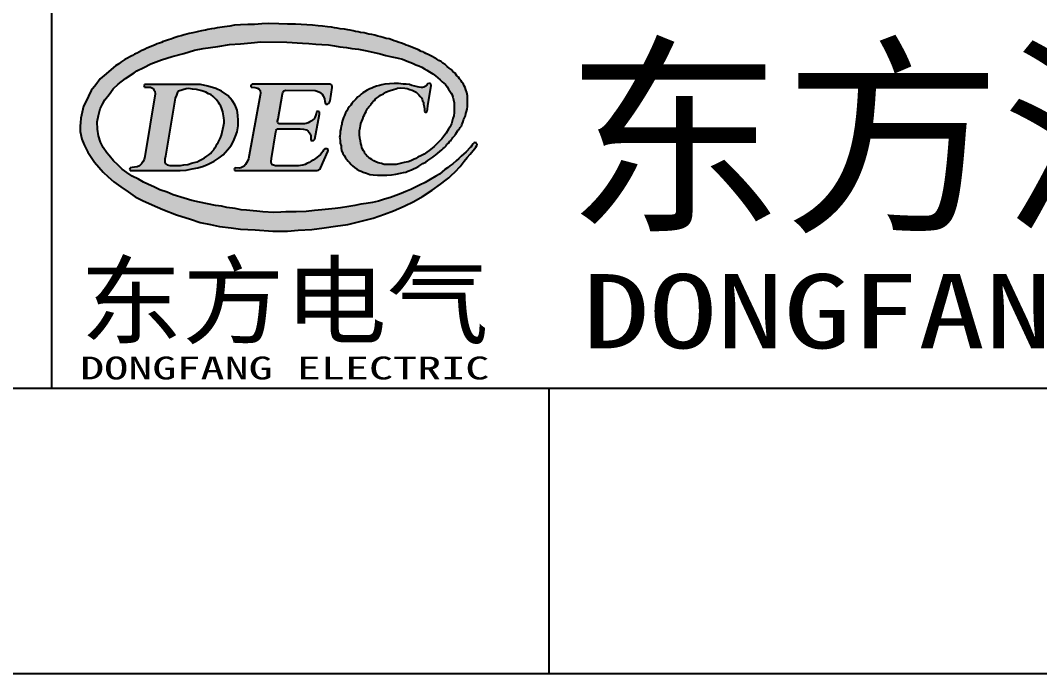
# Model space of a CAD drawing. Header units: millimetres. Extents: x 0 to 841, y 0 to 594.
# Drawn here: x 769.91 to 805.62, y 0 to 22.89 of the extents above; entities that cross this region are included whole.
import ezdxf

# ---------------------------------------------------------------- set-up
doc = ezdxf.new("R2010")
doc.units = ezdxf.units.MM
doc.layers.add('PDM_Title', color=7, linetype='Continuous')
doc.styles.add('pdmHT', font='SIMHEI.TTF')

# ---------------------------------------------------------------- blocks, each defined once
blk = doc.blocks.new('FitPDM_DWGFrame')
at = {"layer": 'PDM_Title'}
h = blk.add_hatch(color=2, dxfattribs=at)
h.paths.add_polyline_path([(774.2523, 20.6456), (774.2413, 20.6214), (774.2311, 20.599), (774.2437, 20.5754), (774.2556, 20.5533), (774.4718, 20.5535), (774.5135, 20.5293), (774.5547, 20.5055), (774.5859, 20.4603), (774.6223, 20.4077), (774.6289, 20.321), (774.2641, 18.1215), (774.2465, 18.0149), (774.1958, 17.9358), (774.1509, 17.8655), (774.0816, 17.797), (774.0027, 17.7544), (773.9086, 17.7529), (773.8229, 17.7339), (773.7541, 17.7188), (773.7339, 17.6724), (773.754, 17.6346), (773.7905, 17.6335), (775.504, 17.6335), (775.7114, 17.6452), (775.9226, 17.6838), (776.1291, 17.7216), (776.324, 17.7832), (776.482, 17.8478), (776.7003, 17.9566), (776.8751, 18.0717), (777.0142, 18.1835), (777.1687, 18.3507), (777.2947, 18.5115), (777.3803, 18.6606), (777.4492, 18.8395), (777.5063, 18.9877), (777.5335, 19.1988), (777.5402, 19.3801), (777.5284, 19.5662), (777.4981, 19.7475), (777.4377, 19.9194), (777.329, 20.0861), (777.1778, 20.2643), (776.9578, 20.4125), (776.7562, 20.5008), (776.4807, 20.5891), (776.2136, 20.6463), (775.9609, 20.6484)])
h.paths.add_polyline_path([(775.4508, 20.4115), (775.3983, 20.3464), (775.3719, 20.2712), (775.3359, 20.1691), (774.9932, 18.1381), (774.9683, 18.0326), (774.9674, 17.9388), (774.9742, 17.8804), (775.0489, 17.8316), (775.1391, 17.8029), (775.3206, 17.8014), (775.5174, 17.8068), (775.6397, 17.8249), (775.7729, 17.8447), (775.9065, 17.8824), (775.9974, 17.908), (776.096, 17.9358), (776.1813, 17.9782), (776.2776, 18.026), (776.3634, 18.0772), (776.4347, 18.1356), (776.5077, 18.1766), (776.5714, 18.2248), (776.6203, 18.2845), (776.68, 18.3573), (776.7176, 18.4201), (776.766, 18.501), (776.8059, 18.5674), (776.8324, 18.6116), (776.887, 18.7027), (776.9156, 18.7796), (776.9494, 18.8706), (776.976, 18.98), (776.9999, 19.0784), (777.0259, 19.1856), (777.0427, 19.2968), (777.0444, 19.3859), (777.0366, 19.4756), (777.0002, 19.6877), (776.9572, 19.8251), (776.9256, 19.8832), (776.8861, 19.9557), (776.844, 20.0101), (776.8145, 20.0604), (776.7626, 20.1205), (776.7189, 20.1709), (776.6593, 20.2245), (776.5753, 20.2915), (776.4972, 20.3231), (776.4016, 20.3721), (776.2673, 20.4241), (776.0767, 20.469), (775.938, 20.4857), (775.8072, 20.5013), (775.7179, 20.4904)], flags=0)
h.paths.add_polyline_path([(779.2065, 20.4518), (780.2414, 20.4392), (780.3114, 20.4126), (780.3879, 20.3787), (780.4401, 20.342), (780.4779, 20.3034), (780.5174, 20.2458), (780.5384, 20.2025), (780.5586, 20.1465), (780.5762, 20.044), (780.5997, 19.9714), (780.6157, 19.9517), (780.6358, 19.9502), (780.6677, 19.9534), (780.7064, 19.9777), (780.7399, 20.0204), (780.7588, 20.0734), (780.8327, 20.5401), (780.8267, 20.5885), (780.8074, 20.6177), (780.7796, 20.6406), (780.7521, 20.6536), (778.0239, 20.6536), (777.9846, 20.6254), (777.9796, 20.5875), (777.9964, 20.5529), (778.1208, 20.5418), (778.2098, 20.5213), (778.2769, 20.4803), (778.3123, 20.4314), (778.319, 20.3452), (778.3061, 20.2752), (777.8963, 18.0424), (777.871, 17.9634), (777.8354, 17.9017), (777.7933, 17.8463), (777.7488, 17.788), (777.6824, 17.7494), (777.6312, 17.7281), (777.5901, 17.7186), (777.4305, 17.7194), (777.4095, 17.7052), (777.4035, 17.6714), (777.4103, 17.6469), (777.4259, 17.6324), (780.307, 17.6262), (780.3491, 17.6382), (780.3978, 17.6784), (780.4228, 17.7081), (780.6782, 18.3009), (780.6921, 18.3336), (780.6904, 18.3651), (780.6728, 18.384), (780.6409, 18.3958), (780.5997, 18.3958), (780.5695, 18.3872), (780.533, 18.3502), (780.5013, 18.3019), (780.4661, 18.2484), (780.4278, 18.1898), (780.3474, 18.1307), (780.2455, 18.0557), (780.1653, 17.9967), (780.0985, 17.9555), (780.0217, 17.9082), (779.941, 17.872), (779.8822, 17.8405), (779.7999, 17.8231), (779.7243, 17.8058), (779.65, 17.7964), (778.8437, 17.79), (778.7759, 17.8141), (778.728, 17.8354), (778.7079, 17.8639), (778.7003, 17.9451), (778.7026, 18.055), (778.8571, 18.9885), (778.8654, 19.0383), (778.8826, 19.0664), (778.9086, 19.0876), (778.9781, 19.0957), (779.7105, 19.0957), (779.8321, 19.0795), (779.9304, 19.0566), (779.9933, 19.0117), (780.0319, 18.9604), (780.0715, 18.8997), (780.0858, 18.8414), (780.0823, 18.783), (780.0797, 18.7371), (780.0891, 18.6948), (780.1117, 18.6782), (780.1462, 18.6782), (780.18, 18.6883), (780.2069, 18.7057), (780.2244, 18.735), (780.3825, 19.6066), (780.3909, 19.6553), (780.3858, 19.6829), (780.3724, 19.6924), (780.3429, 19.7025), (780.3093, 19.7008), (780.2863, 19.6822), (780.2668, 19.6154), (780.248, 19.5503), (780.2303, 19.4896), (780.1973, 19.4415), (780.1548, 19.4044), (780.1187, 19.373), (780.0522, 19.3342), (779.9902, 19.298), (779.9229, 19.2743), (779.8651, 19.266), (778.9713, 19.2723), (778.9312, 19.2978), (778.9221, 19.3544), (778.9378, 19.4426), (779.0923, 20.313), (779.1014, 20.3629), (779.1165, 20.3864), (779.1375, 20.418)])
h.paths.add_polyline_path([(785.8166, 18.3903), (785.8619, 18.4507), (785.9029, 18.5055), (785.9092, 18.5236), (785.9121, 18.5425), (785.9111, 18.558), (785.8939, 18.5822), (785.8774, 18.6053), (785.8461, 18.6087), (785.8116, 18.5974), (785.7734, 18.565), (785.7296, 18.5074), (785.6867, 18.451), (785.6729, 18.4329), (785.5284, 18.2841), (785.3543, 18.1286), (785.2671, 18.0509), (785.174, 17.9666), (785.0614, 17.865), (784.9591, 17.7897), (784.8736, 17.7269), (784.7791, 17.6627), (784.5903, 17.5062), (784.46, 17.4295), (784.2715, 17.3187), (784.0881, 17.2107), (783.8958, 17.1153), (783.7274, 17.0317), (783.6362, 16.9864), (783.584, 16.9605), (783.409, 16.8989), (783.2558, 16.8275), (783.0602, 16.7553), (782.8745, 16.6866), (782.6605, 16.6229), (782.457, 16.5623), (782.2419, 16.5135), (782.0262, 16.4781), (781.8322, 16.4462), (781.6215, 16.3998), (781.4155, 16.3688), (781.1293, 16.3256), (780.9376, 16.2966), (780.7039, 16.2743), (780.471, 16.2521), (780.2081, 16.2271), (779.9156, 16.1991), (779.5675, 16.1826), (779.2058, 16.1802), (779.0281, 16.1664), (778.7902, 16.1641), (778.4015, 16.1814), (778.1973, 16.2044), (778.0613, 16.2198), (777.8258, 16.2463), (777.648, 16.2539), (777.4345, 16.2954), (777.137, 16.331), (776.954, 16.3781), (776.743, 16.4034), (776.4635, 16.4632), (776.1857, 16.5227), (775.9098, 16.5818), (775.6418, 16.6636), (775.2642, 16.7788), (775.0532, 16.8708), (774.7987, 16.9562), (774.5805, 17.0552), (774.4014, 17.1364), (774.2212, 17.2181), (774.0458, 17.3269), (773.8225, 17.4328), (773.6386, 17.564), (773.4761, 17.68), (773.3174, 17.8334), (773.1736, 17.9722), (773.023, 18.151), (772.936, 18.2543), (772.8123, 18.4395), (772.719, 18.6237), (772.6479, 18.8492), (772.6062, 19.0749), (772.6013, 19.335), (772.6381, 19.5607), (772.7043, 19.7956), (772.7873, 19.9521), (772.8704, 20.1088), (773.013, 20.2997), (773.1576, 20.4935), (773.3367, 20.6611), (773.5893, 20.8591), (773.8886, 21.0525), (773.9909, 21.1187), (774.2319, 21.2413), (774.4782, 21.3666), (774.8467, 21.5151), (775.2294, 21.6234), (775.6311, 21.7369), (776.0065, 21.8431), (776.3159, 21.9042), (776.8284, 21.981), (777.2307, 22.0414), (777.6182, 22.0755), (777.9976, 22.1088), (778.3374, 22.1387), (779.2491, 22.1307), (779.796, 22.0985), (780.0159, 22.085), (780.2649, 22.0563), (780.4673, 22.0447), (780.7038, 22.0312), (780.9171, 21.9963), (781.1064, 21.9653), (781.3402, 21.9445), (781.5217, 21.9111), (781.7547, 21.8847), (781.9937, 21.8325), (782.2561, 21.7753), (782.5154, 21.7188), (782.7086, 21.661), (782.9281, 21.6122), (783.1005, 21.5739), (783.2971, 21.5301), (783.4628, 21.4672), (783.6467, 21.3973), (783.7632, 21.3337), (783.8681, 21.2958), (783.9759, 21.2497), (784.0655, 21.1887), (784.1465, 21.1461), (784.2483, 21.0925), (784.3585, 21.0162), (784.4585, 20.947), (784.5333, 20.8758), (784.6191, 20.8136), (784.6872, 20.7417), (784.8023, 20.649), (784.8672, 20.5576), (784.9065, 20.4833), (784.9538, 20.416), (784.998, 20.3412), (785.0351, 20.2786), (785.0568, 20.1973), (785.0863, 20.1133), (785.1054, 20.0046), (785.1115, 19.821), (785.1092, 19.6664), (785.0901, 19.5426), (785.0607, 19.454), (785.0414, 19.3631), (785.0095, 19.2624), (784.9538, 19.1495), (784.9047, 19.0765), (784.8229, 18.9401), (784.745, 18.8382), (784.6788, 18.7386), (784.5718, 18.6357), (784.4907, 18.5576), (784.4026, 18.4734), (784.3364, 18.41), (784.2287, 18.3313), (784.1463, 18.271), (784.0604, 18.2082), (783.9675, 18.1574), (783.8363, 18.0993), (783.759, 18.0551), (783.6787, 18.0194), (783.5935, 17.9735), (783.4898, 17.9349), (783.3531, 17.9078), (783.2201, 17.8815), (783.0711, 17.8432), (782.8743, 17.8408), (782.653, 17.8448), (782.558, 17.8719), (782.4402, 17.8961), (782.3595, 17.9349), (782.2891, 17.9686), (782.2208, 18.0114), (782.1585, 18.0505), (782.1203, 18.0891), (782.0803, 18.1172), (782.0441, 18.1414), (782.0098, 18.1886), (781.9815, 18.2274), (781.9601, 18.2732), (781.9258, 18.3152), (781.8951, 18.3786), (781.8767, 18.4372), (781.8553, 18.5054), (781.8404, 18.5822), (781.8238, 18.6676), (781.8059, 18.7595), (781.7895, 18.8969), (781.7895, 19.0288), (781.8164, 19.1283), (781.8258, 19.1991), (781.8424, 19.2728), (781.8749, 19.3551), (781.9012, 19.4408), (781.9253, 19.5191), (781.9633, 19.5806), (781.986, 19.6398), (782.0185, 19.7003), (782.0387, 19.7579), (782.0596, 19.7918), (782.0959, 19.8298), (782.1174, 19.8665), (782.1567, 19.9), (782.1806, 19.9203), (782.1934, 19.9472), (782.2149, 19.9742), (782.2351, 20.0099), (782.2528, 20.0261), (782.2725, 20.0513), (782.3154, 20.0888), (782.3547, 20.1435), (782.4543, 20.213), (782.5312, 20.2667), (782.6273, 20.3236), (782.7168, 20.3765), (782.7965, 20.4133), (782.8664, 20.4357), (782.9784, 20.4717), (783.0595, 20.4902), (783.1196, 20.5195), (783.2331, 20.5224), (783.3833, 20.5172), (783.463, 20.5004), (783.5525, 20.4671), (783.6322, 20.4464), (783.7101, 20.4112), (783.772, 20.3732), (783.8192, 20.3312), (783.8744, 20.2822), (783.9202, 20.2248), (783.9596, 20.1754), (783.9851, 20.1269), (784.0011, 20.0757), (784.0269, 20.0222), (784.03, 19.9548), (784.0539, 19.8634), (784.068, 19.7811), (784.0717, 19.7011), (784.0833, 19.6844), (784.0993, 19.6775), (784.1361, 19.6723), (784.1526, 19.6815), (784.1655, 19.7028), (784.1686, 19.7823), (784.1809, 19.8968), (784.2995, 20.6083), (784.2995, 20.6417), (784.2804, 20.663), (784.2553, 20.6785), (784.2155, 20.6791), (784.178, 20.6641), (784.1535, 20.6417), (784.1333, 20.6123), (784.1156, 20.5866), (784.0879, 20.5709), (784.0443, 20.5536), (783.9997, 20.5359), (783.9512, 20.5385), (783.8807, 20.5488), (783.8218, 20.5673), (783.7305, 20.5868), (783.6254, 20.6093), (783.5404, 20.641), (783.4306, 20.6538), (783.3148, 20.6613), (783.1621, 20.6786), (783.0035, 20.6808), (782.8422, 20.6635), (782.6803, 20.6526), (782.578, 20.633), (782.4958, 20.6082), (782.3873, 20.5846), (782.2978, 20.5519), (782.2248, 20.5162), (782.153, 20.4955), (782.0599, 20.4411), (781.9706, 20.3889), (781.9038, 20.3499), (781.8489, 20.3006), (781.801, 20.2575), (781.7355, 20.2131), (781.656, 20.1297), (781.5814, 20.0515), (781.5241, 19.9777), (781.4817, 19.9231), (781.4254, 19.8656), (781.3809, 19.7971), (781.3423, 19.724), (781.3037, 19.6509), (781.2656, 19.5576), (781.2294, 19.4886), (781.1924, 19.3868), (781.171, 19.3056), (781.1654, 19.2475), (781.1458, 19.1957), (781.1351, 19.0928), (781.1124, 19.0047), (781.1075, 18.9299), (781.1014, 18.8384), (781.0895, 18.8044), (781.0987, 18.7699), (781.1086, 18.6755), (781.1176, 18.5883), (781.1447, 18.4965), (781.145, 18.408), (781.1634, 18.332), (781.2051, 18.2325), (781.2511, 18.1576), (781.3015, 18.0756), (781.3402, 18.0247), (781.3886, 17.9611), (781.4359, 17.9153), (781.4978, 17.8469), (781.5474, 17.7919), (781.6201, 17.7394), (781.6998, 17.6817), (781.7771, 17.6346), (781.8501, 17.6047), (781.9211, 17.5755), (782.0365, 17.5361), (782.1528, 17.4965), (782.2688, 17.4772), (782.4172, 17.4662), (782.5684, 17.4628), (782.742, 17.4715), (782.906, 17.4796), (783.0687, 17.5014), (783.222, 17.5348), (783.3307, 17.5585), (783.4141, 17.5767), (783.4875, 17.61), (783.6114, 17.6514), (783.6788, 17.6952), (783.7678, 17.7274), (783.8695, 17.7861), (783.94, 17.8327), (784.0142, 17.8716), (784.1099, 17.9251), (784.1828, 17.9868), (784.2858, 18.0523), (784.3545, 18.1036), (784.414, 18.148), (784.4569, 18.1715), (784.5323, 18.2394), (784.6071, 18.2923), (784.6728, 18.3505), (784.7249, 18.4063), (784.7684, 18.4413), (784.8272, 18.4989), (784.8487, 18.5398), (784.9085, 18.5904), (784.9447, 18.6468), (784.9839, 18.6716), (785.0066, 18.7073), (785.0428, 18.7424), (785.0636, 18.7827), (785.0974, 18.827), (785.1372, 18.869), (785.1611, 18.9133), (785.2005, 18.9692), (785.2391, 19.0325), (785.2771, 19.0716), (785.3126, 19.1389), (785.3593, 19.1862), (785.3806, 19.2366), (785.3984, 19.2844), (785.4186, 19.3466), (785.437, 19.4031), (785.4731, 19.4795), (785.4991, 19.5501), (785.5187, 19.629), (785.5359, 19.698), (785.5572, 19.7836), (785.5728, 19.8723), (785.5764, 20.0347), (785.5697, 20.248), (785.5513, 20.3654), (785.5175, 20.4527), (785.4935, 20.5357), (785.4555, 20.5926), (785.4316, 20.6536), (785.3905, 20.7187), (785.3356, 20.7917), (785.2967, 20.8435), (785.2555, 20.8982), (785.2019, 20.9529), (785.1382, 21.0433), (785.0642, 21.1047), (785.0018, 21.1709), (784.9379, 21.2146), (784.8644, 21.2797), (784.7907, 21.3449), (784.7106, 21.3982), (784.6475, 21.4494), (784.5696, 21.4885), (784.5046, 21.5288), (784.4126, 21.5794), (784.3354, 21.622), (784.2686, 21.6564), (784.1964, 21.6935), (784.116, 21.7277), (784.0571, 21.7663), (784.0161, 21.7841), (783.9559, 21.8014), (783.8572, 21.8592), (783.7647, 21.8921), (783.6875, 21.9295), (783.5887, 21.9634), (783.509, 22.0025), (783.427, 22.0265), (783.3509, 22.0599), (783.2663, 22.0979), (783.1848, 22.1157), (783.0891, 22.1508), (783.005, 22.1727), (782.9193, 22.2075), (782.8242, 22.2409), (782.7212, 22.2575), (782.625, 22.292), (782.5323, 22.3162), (782.4276, 22.3366), (782.3295, 22.3735), (782.2173, 22.3936), (782.1207, 22.4109), (782.0352, 22.431), (781.9518, 22.4506), (781.8206, 22.4697), (781.739, 22.4887), (781.6447, 22.5036), (781.5686, 22.5255), (781.4577, 22.5441), (781.3811, 22.5643), (781.2652, 22.5815), (781.1131, 22.5982), (781.0034, 22.6185), (780.9117, 22.6354), (780.8043, 22.6552), (780.6656, 22.6703), (780.4909, 22.6892), (780.3421, 22.7053), (780.1396, 22.7273), (779.9489, 22.7383), (779.7472, 22.7429), (779.5438, 22.7538), (779.2722, 22.7625), (778.9627, 22.7723), (778.6075, 22.7836), (778.3732, 22.775), (778.1047, 22.7531), (777.8784, 22.752), (777.619, 22.7405), (777.4101, 22.7208), (777.2409, 22.6903), (777.0545, 22.6706), (776.9012, 22.6481), (776.7988, 22.6251), (776.7112, 22.6054), (776.6059, 22.5928), (776.4772, 22.5708), (776.3937, 22.553), (776.2532, 22.523), (776.1427, 22.4993), (776.0578, 22.4758), (775.9462, 22.4522), (775.8219, 22.4319), (775.7348, 22.4077), (775.6468, 22.3834), (775.5432, 22.3546), (775.4339, 22.3243), (775.3258, 22.2942), (775.2388, 22.2562), (775.1762, 22.2383), (775.0923, 22.2144), (774.9941, 22.1739), (774.9082, 22.1567), (774.8469, 22.1201), (774.7789, 22.0988), (774.6954, 22.0649), (774.6036, 22.0275), (774.5178, 21.9926), (774.4272, 21.9556), (774.3401, 21.9201), (774.2543, 21.877), (774.1675, 21.8336), (774.0812, 21.7902), (773.9955, 21.7472), (773.9085, 21.7085), (773.8362, 21.6613), (773.7454, 21.6193), (773.665, 21.5704), (773.5707, 21.5249), (773.5008, 21.4797), (773.4286, 21.4328), (773.3537, 21.3743), (773.2444, 21.3015), (773.0873, 21.171), (772.9121, 21.0179), (772.707, 20.8386), (772.5452, 20.6347), (772.3876, 20.4359), (772.2927, 20.2387), (772.1871, 20.0197), (772.1206, 19.8816), (772.072, 19.6714), (772.0228, 19.4596), (772.013, 19.3009), (772.0065, 19.1948), (772, 19.0894), (772.0058, 18.9982), (772.0621, 18.7346), (772.1405, 18.5274), (772.2682, 18.2705), (772.3858, 18.0979), (772.506, 17.9217), (772.6556, 17.7479), (772.8071, 17.5721), (772.9843, 17.4096), (773.1816, 17.2285), (773.4209, 17.0625), (773.6834, 16.8802), (773.932, 16.7078), (774.1856, 16.5747), (774.5265, 16.4251), (774.9038, 16.2595), (775.3825, 16.0751), (775.8698, 15.9209), (776.2122, 15.8125), (776.564, 15.7394), (776.8882, 15.6721), (777.2875, 15.622), (777.6254, 15.5796), (778.1366, 15.5461), (778.7586, 15.5051), (779.2672, 15.5), (779.6351, 15.5368), (780.1224, 15.5622), (780.554, 15.622), (780.952, 15.6772), (781.3852, 15.7372), (781.8488, 15.8522), (782.2655, 15.9556), (782.6606, 16.0986), (782.9855, 16.2161), (783.3509, 16.3835), (783.699, 16.5429), (784.0009, 16.715), (784.3395, 16.9372), (784.6266, 17.1536), (784.8215, 17.3007), (784.9216, 17.3761), (784.9989, 17.4529), (785.1367, 17.5864), (785.3182, 17.7706), (785.461, 17.9528), (785.5626, 18.0826), (785.6732, 18.1984)])
at = {"layer": 'PDM_Title', "color": 2}
for p, q in [((771, 58), (771, 10)), ((776.2532, 22.523), (776.1427, 22.4993)), ((776.3937, 22.553), (776.2532, 22.523)), ((776.4772, 22.5708), (776.3937, 22.553)), ((776.6059, 22.5928), (776.4772, 22.5708)), ((776.7112, 22.6054), (776.6059, 22.5928)), ((776.7988, 22.6251), (776.7112, 22.6054)), ((776.9012, 22.6481), (776.7988, 22.6251)), ((777.0545, 22.6706), (776.9012, 22.6481)), ((777.2409, 22.6903), (777.0545, 22.6706)), ((777.4101, 22.7208), (777.2409, 22.6903)), ((777.619, 22.7405), (777.4101, 22.7208)), ((777.8784, 22.752), (777.619, 22.7405)), ((778.1047, 22.7531), (777.8784, 22.752)), ((778.3732, 22.775), (778.1047, 22.7531)), ((778.6075, 22.7836), (778.3732, 22.775)), ((778.9627, 22.7723), (778.6075, 22.7836)), ((779.2722, 22.7625), (778.9627, 22.7723)), ((779.5438, 22.7538), (779.2722, 22.7625)), ((779.7472, 22.7429), (779.5438, 22.7538)), ((779.9489, 22.7383), (779.7472, 22.7429)), ((780.1396, 22.7273), (779.9489, 22.7383)), ((780.3421, 22.7053), (780.1396, 22.7273)), ((780.4909, 22.6892), (780.3421, 22.7053)), ((780.6656, 22.6703), (780.4909, 22.6892)), ((780.8043, 22.6552), (780.6656, 22.6703)), ((780.9117, 22.6354), (780.8043, 22.6552)), ((781.0034, 22.6185), (780.9117, 22.6354)), ((781.1131, 22.5982), (781.0034, 22.6185)), ((781.2652, 22.5815), (781.1131, 22.5982)), ((781.3811, 22.5643), (781.2652, 22.5815)), ((781.4577, 22.5441), (781.3811, 22.5643)), ((781.5686, 22.5255), (781.4577, 22.5441)), ((781.6447, 22.5036), (781.5686, 22.5255)), ((781.739, 22.4887), (781.6447, 22.5036)), ((774.9082, 22.1567), (774.8469, 22.1201)), ((774.9941, 22.1739), (774.9082, 22.1567)), ((775.0923, 22.2144), (774.9941, 22.1739)), ((775.1762, 22.2383), (775.0923, 22.2144)), ((775.2388, 22.2562), (775.1762, 22.2383)), ((775.3258, 22.2942), (775.2388, 22.2562)), ((775.4339, 22.3243), (775.3258, 22.2942)), ((775.5432, 22.3546), (775.4339, 22.3243)), ((775.6468, 22.3834), (775.5432, 22.3546)), ((775.7348, 22.4077), (775.6468, 22.3834)), ((775.8219, 22.4319), (775.7348, 22.4077)), ((775.9462, 22.4522), (775.8219, 22.4319)), ((776.0578, 22.4758), (775.9462, 22.4522)), ((776.1427, 22.4993), (776.0578, 22.4758)), ((781.8206, 22.4697), (781.739, 22.4887)), ((781.9518, 22.4506), (781.8206, 22.4697)), ((782.0352, 22.431), (781.9518, 22.4506)), ((782.1207, 22.4109), (782.0352, 22.431)), ((782.2173, 22.3936), (782.1207, 22.4109)), ((782.3295, 22.3735), (782.2173, 22.3936)), ((782.4276, 22.3366), (782.3295, 22.3735)), ((782.5323, 22.3162), (782.4276, 22.3366)), ((782.625, 22.292), (782.5323, 22.3162)), ((782.7212, 22.2575), (782.625, 22.292)), ((782.8242, 22.2409), (782.7212, 22.2575)), ((782.9193, 22.2075), (782.8242, 22.2409)), ((783.005, 22.1727), (782.9193, 22.2075)), ((783.0891, 22.1508), (783.005, 22.1727)), ((783.1848, 22.1157), (783.0891, 22.1508)), ((774.0812, 21.7902), (773.9955, 21.7472)), ((774.1675, 21.8336), (774.0812, 21.7902)), ((774.2543, 21.877), (774.1675, 21.8336)), ((774.3401, 21.9201), (774.2543, 21.877)), ((774.4272, 21.9556), (774.3401, 21.9201)), ((774.5178, 21.9926), (774.4272, 21.9556)), ((774.6036, 22.0275), (774.5178, 21.9926)), ((774.6954, 22.0649), (774.6036, 22.0275)), ((774.7789, 22.0988), (774.6954, 22.0649)), ((774.8469, 22.1201), (774.7789, 22.0988)), ((775.6311, 21.7369), (776.0065, 21.8431)), ((776.0065, 21.8431), (776.3159, 21.9042)), ((776.3159, 21.9042), (776.8284, 21.981)), ((776.8284, 21.981), (777.2307, 22.0414)), ((777.2307, 22.0414), (777.6182, 22.0755)), ((777.6182, 22.0755), (777.9976, 22.1088)), ((777.9976, 22.1088), (778.3374, 22.1387)), ((778.3374, 22.1387), (779.2491, 22.1307)), ((779.2491, 22.1307), (779.796, 22.0985)), ((779.796, 22.0985), (780.0159, 22.085)), ((780.0159, 22.085), (780.2649, 22.0563)), ((780.2649, 22.0563), (780.4673, 22.0447)), ((780.4673, 22.0447), (780.7038, 22.0312)), ((780.7038, 22.0312), (780.9171, 21.9963)), ((780.9171, 21.9963), (781.1064, 21.9653)), ((781.1064, 21.9653), (781.3402, 21.9445)), ((781.3402, 21.9445), (781.5217, 21.9111)), ((781.5217, 21.9111), (781.7547, 21.8847)), ((781.7547, 21.8847), (781.9937, 21.8325)), ((781.9937, 21.8325), (782.2561, 21.7753)), ((783.2663, 22.0979), (783.1848, 22.1157)), ((783.3509, 22.0599), (783.2663, 22.0979)), ((783.427, 22.0265), (783.3509, 22.0599)), ((783.509, 22.0025), (783.427, 22.0265)), ((783.5887, 21.9634), (783.509, 22.0025)), ((783.6875, 21.9295), (783.5887, 21.9634)), ((783.7647, 21.8921), (783.6875, 21.9295)), ((783.8572, 21.8592), (783.7647, 21.8921)), ((783.9559, 21.8014), (783.8572, 21.8592)), ((784.0161, 21.7841), (783.9559, 21.8014)), ((773.4286, 21.4328), (773.3537, 21.3743)), ((773.5008, 21.4797), (773.4286, 21.4328)), ((773.5707, 21.5249), (773.5008, 21.4797)), ((773.665, 21.5704), (773.5707, 21.5249)), ((773.7454, 21.6193), (773.665, 21.5704)), ((773.8362, 21.6613), (773.7454, 21.6193)), ((773.9085, 21.7085), (773.8362, 21.6613)), ((773.9955, 21.7472), (773.9085, 21.7085)), ((774.4782, 21.3666), (774.8467, 21.5151)), ((774.8467, 21.5151), (775.2294, 21.6234)), ((775.2294, 21.6234), (775.6311, 21.7369)), ((782.2561, 21.7753), (782.5154, 21.7188)), ((782.5154, 21.7188), (782.7086, 21.661)), ((782.7086, 21.661), (782.9281, 21.6122)), ((782.9281, 21.6122), (783.1005, 21.5739)), ((783.1005, 21.5739), (783.2971, 21.5301)), ((783.2971, 21.5301), (783.4628, 21.4672)), ((783.4628, 21.4672), (783.6467, 21.3973)), ((784.0571, 21.7663), (784.0161, 21.7841)), ((784.116, 21.7277), (784.0571, 21.7663)), ((784.1964, 21.6935), (784.116, 21.7277)), ((784.2686, 21.6564), (784.1964, 21.6935)), ((784.3354, 21.622), (784.2686, 21.6564)), ((784.4126, 21.5794), (784.3354, 21.622)), ((784.5046, 21.5288), (784.4126, 21.5794)), ((784.5696, 21.4885), (784.5046, 21.5288)), ((784.6475, 21.4494), (784.5696, 21.4885)), ((784.7106, 21.3982), (784.6475, 21.4494)), ((773.0873, 21.171), (772.9121, 21.0179)), ((773.2444, 21.3015), (773.0873, 21.171)), ((773.3537, 21.3743), (773.2444, 21.3015)), ((773.8886, 21.0525), (773.9909, 21.1187)), ((773.9909, 21.1187), (774.2319, 21.2413)), ((774.2319, 21.2413), (774.4782, 21.3666)), ((783.6467, 21.3973), (783.7632, 21.3337)), ((783.7632, 21.3337), (783.8681, 21.2958)), ((783.8681, 21.2958), (783.9759, 21.2497)), ((783.9759, 21.2497), (784.0655, 21.1887)), ((784.0655, 21.1887), (784.1465, 21.1461)), ((784.1465, 21.1461), (784.2483, 21.0925)), ((784.2483, 21.0925), (784.3585, 21.0162)), ((784.7907, 21.3449), (784.7106, 21.3982)), ((784.8644, 21.2797), (784.7907, 21.3449)), ((784.9379, 21.2146), (784.8644, 21.2797)), ((785.0018, 21.1709), (784.9379, 21.2146)), ((785.0642, 21.1047), (785.0018, 21.1709)), ((785.1382, 21.0433), (785.0642, 21.1047)), ((772.707, 20.8386), (772.5452, 20.6347)), ((772.9121, 21.0179), (772.707, 20.8386)), ((773.3367, 20.6611), (773.5893, 20.8591)), ((773.5893, 20.8591), (773.8886, 21.0525)), ((784.3585, 21.0162), (784.4585, 20.947)), ((784.4585, 20.947), (784.5333, 20.8758)), ((784.5333, 20.8758), (784.6191, 20.8136)), ((784.6191, 20.8136), (784.6872, 20.7417)), ((784.6872, 20.7417), (784.8023, 20.649)), ((785.2019, 20.9529), (785.1382, 21.0433)), ((785.2555, 20.8982), (785.2019, 20.9529)), ((785.2967, 20.8435), (785.2555, 20.8982)), ((785.3356, 20.7917), (785.2967, 20.8435)), ((785.3905, 20.7187), (785.3356, 20.7917)), ((785.4316, 20.6536), (785.3905, 20.7187)), ((772.3876, 20.4359), (772.2927, 20.2387)), ((772.5452, 20.6347), (772.3876, 20.4359)), ((773.013, 20.2997), (773.1576, 20.4935)), ((773.1576, 20.4935), (773.3367, 20.6611)), ((774.2413, 20.6214), (774.2311, 20.599)), ((774.2311, 20.599), (774.2437, 20.5754)), ((774.2523, 20.6456), (774.2413, 20.6214)), ((774.2437, 20.5754), (774.2556, 20.5533)), ((775.9609, 20.6484), (774.2523, 20.6456)), ((774.2556, 20.5533), (774.4718, 20.5535)), ((774.4718, 20.5535), (774.5135, 20.5293)), ((774.5135, 20.5293), (774.5547, 20.5055)), ((774.5547, 20.5055), (774.5859, 20.4603)), ((774.5859, 20.4603), (774.6223, 20.4077)), ((774.6223, 20.4077), (774.6289, 20.321)), ((775.4508, 20.4115), (775.3983, 20.3464)), ((775.7179, 20.4904), (775.4508, 20.4115)), ((775.8072, 20.5013), (775.7179, 20.4904)), ((775.938, 20.4857), (775.8072, 20.5013)), ((776.0767, 20.469), (775.938, 20.4857)), ((776.2136, 20.6463), (775.9609, 20.6484)), ((776.2673, 20.4241), (776.0767, 20.469)), ((776.4807, 20.5891), (776.2136, 20.6463)), ((776.4016, 20.3721), (776.2673, 20.4241)), ((776.4972, 20.3231), (776.4016, 20.3721)), ((776.7562, 20.5008), (776.4807, 20.5891)), ((776.9578, 20.4125), (776.7562, 20.5008)), ((777.1778, 20.2643), (776.9578, 20.4125)), ((777.9846, 20.6254), (777.9796, 20.5875)), ((777.9796, 20.5875), (777.9964, 20.5529)), ((778.0239, 20.6536), (777.9846, 20.6254)), ((777.9964, 20.5529), (778.1208, 20.5418)), ((780.7521, 20.6536), (778.0239, 20.6536)), ((778.1208, 20.5418), (778.2098, 20.5213)), ((778.2098, 20.5213), (778.2769, 20.4803)), ((778.2769, 20.4803), (778.3123, 20.4314)), ((778.3123, 20.4314), (778.319, 20.3452)), ((779.0923, 20.313), (779.1014, 20.3629)), ((779.1014, 20.3629), (779.1165, 20.3864)), ((779.1165, 20.3864), (779.1375, 20.418)), ((779.1375, 20.418), (779.2065, 20.4518)), ((779.2065, 20.4518), (780.2414, 20.4392)), ((780.2414, 20.4392), (780.3114, 20.4126)), ((780.3114, 20.4126), (780.3879, 20.3787)), ((780.3879, 20.3787), (780.4401, 20.342)), ((780.7796, 20.6406), (780.7521, 20.6536)), ((780.7588, 20.0734), (780.8327, 20.5401)), ((780.8074, 20.6177), (780.7796, 20.6406)), ((780.8267, 20.5885), (780.8074, 20.6177)), ((780.8327, 20.5401), (780.8267, 20.5885)), ((781.9706, 20.3889), (781.9038, 20.3499)), ((782.0599, 20.4411), (781.9706, 20.3889)), ((782.153, 20.4955), (782.0599, 20.4411)), ((782.2248, 20.5162), (782.153, 20.4955)), ((782.2978, 20.5519), (782.2248, 20.5162)), ((782.3873, 20.5846), (782.2978, 20.5519)), ((782.4958, 20.6082), (782.3873, 20.5846)), ((782.578, 20.633), (782.4958, 20.6082)), ((782.6803, 20.6526), (782.578, 20.633)), ((782.6273, 20.3236), (782.7168, 20.3765)), ((782.8422, 20.6635), (782.6803, 20.6526)), ((782.7168, 20.3765), (782.7965, 20.4133)), ((782.7965, 20.4133), (782.8664, 20.4357)), ((783.0035, 20.6808), (782.8422, 20.6635)), ((782.8664, 20.4357), (782.9784, 20.4717)), ((782.9784, 20.4717), (783.0595, 20.4902)), ((783.1621, 20.6786), (783.0035, 20.6808)), ((783.0595, 20.4902), (783.1196, 20.5195)), ((783.1196, 20.5195), (783.2331, 20.5224)), ((783.3148, 20.6613), (783.1621, 20.6786)), ((783.2331, 20.5224), (783.3833, 20.5172)), ((783.4306, 20.6538), (783.3148, 20.6613)), ((783.3833, 20.5172), (783.463, 20.5004)), ((783.5404, 20.641), (783.4306, 20.6538)), ((783.463, 20.5004), (783.5525, 20.4671)), ((783.6254, 20.6093), (783.5404, 20.641)), ((783.5525, 20.4671), (783.6322, 20.4464)), ((783.7305, 20.5868), (783.6254, 20.6093)), ((783.6322, 20.4464), (783.7101, 20.4112)), ((783.7101, 20.4112), (783.772, 20.3732)), ((783.8218, 20.5673), (783.7305, 20.5868)), ((783.772, 20.3732), (783.8192, 20.3312)), ((783.8807, 20.5488), (783.8218, 20.5673)), ((783.9512, 20.5385), (783.8807, 20.5488)), ((783.9997, 20.5359), (783.9512, 20.5385)), ((784.0443, 20.5536), (783.9997, 20.5359)), ((784.0879, 20.5709), (784.0443, 20.5536)), ((784.1156, 20.5866), (784.0879, 20.5709)), ((784.1333, 20.6123), (784.1156, 20.5866)), ((784.1535, 20.6417), (784.1333, 20.6123)), ((784.178, 20.6641), (784.1535, 20.6417)), ((784.2155, 20.6791), (784.178, 20.6641)), ((784.1809, 19.8968), (784.2995, 20.6083)), ((784.2553, 20.6785), (784.2155, 20.6791)), ((784.2804, 20.663), (784.2553, 20.6785)), ((784.2995, 20.6417), (784.2804, 20.663)), ((784.2995, 20.6083), (784.2995, 20.6417)), ((784.8023, 20.649), (784.8672, 20.5576)), ((784.8672, 20.5576), (784.9065, 20.4833)), ((784.9065, 20.4833), (784.9538, 20.416)), ((784.9538, 20.416), (784.998, 20.3412)), ((785.4555, 20.5926), (785.4316, 20.6536)), ((785.4935, 20.5357), (785.4555, 20.5926)), ((785.5175, 20.4527), (785.4935, 20.5357)), ((785.5513, 20.3654), (785.5175, 20.4527)), ((785.5697, 20.248), (785.5513, 20.3654)), ((772.1871, 20.0197), (772.1206, 19.8816)), ((772.2927, 20.2387), (772.1871, 20.0197)), ((772.7873, 19.9521), (772.8704, 20.1088)), ((772.8704, 20.1088), (773.013, 20.2997)), ((774.6289, 20.321), (774.2641, 18.1215)), ((775.3359, 20.1691), (774.9932, 18.1381)), ((775.3719, 20.2712), (775.3359, 20.1691)), ((775.3983, 20.3464), (775.3719, 20.2712)), ((776.5753, 20.2915), (776.4972, 20.3231)), ((776.6593, 20.2245), (776.5753, 20.2915)), ((776.7189, 20.1709), (776.6593, 20.2245)), ((776.7626, 20.1205), (776.7189, 20.1709)), ((776.8145, 20.0604), (776.7626, 20.1205)), ((776.844, 20.0101), (776.8145, 20.0604)), ((776.8861, 19.9557), (776.844, 20.0101)), ((777.329, 20.0861), (777.1778, 20.2643)), ((777.4377, 19.9194), (777.329, 20.0861)), ((778.3061, 20.2752), (777.8963, 18.0424)), ((778.319, 20.3452), (778.3061, 20.2752)), ((778.9378, 19.4426), (779.0923, 20.313)), ((780.4401, 20.342), (780.4779, 20.3034)), ((780.4779, 20.3034), (780.5174, 20.2458)), ((780.5174, 20.2458), (780.5384, 20.2025)), ((780.5384, 20.2025), (780.5586, 20.1465)), ((780.5586, 20.1465), (780.5762, 20.044)), ((780.5762, 20.044), (780.5997, 19.9714)), ((780.7064, 19.9777), (780.7399, 20.0204)), ((780.7399, 20.0204), (780.7588, 20.0734)), ((781.5814, 20.0515), (781.5241, 19.9777)), ((781.656, 20.1297), (781.5814, 20.0515)), ((781.7355, 20.2131), (781.656, 20.1297)), ((781.801, 20.2575), (781.7355, 20.2131)), ((781.8489, 20.3006), (781.801, 20.2575)), ((781.9038, 20.3499), (781.8489, 20.3006)), ((782.2149, 19.9742), (782.2351, 20.0099)), ((782.2351, 20.0099), (782.2528, 20.0261)), ((782.2528, 20.0261), (782.2725, 20.0513)), ((782.2725, 20.0513), (782.3154, 20.0888)), ((782.3154, 20.0888), (782.3547, 20.1435)), ((782.3547, 20.1435), (782.4543, 20.213)), ((782.4543, 20.213), (782.5312, 20.2667)), ((782.5312, 20.2667), (782.6273, 20.3236)), ((783.8192, 20.3312), (783.8744, 20.2822)), ((783.8744, 20.2822), (783.9202, 20.2248)), ((783.9202, 20.2248), (783.9596, 20.1754)), ((783.9596, 20.1754), (783.9851, 20.1269)), ((783.9851, 20.1269), (784.0011, 20.0757)), ((784.0011, 20.0757), (784.0269, 20.0222)), ((784.0269, 20.0222), (784.03, 19.9548)), ((784.998, 20.3412), (785.0351, 20.2786)), ((785.0351, 20.2786), (785.0568, 20.1973)), ((785.0568, 20.1973), (785.0863, 20.1133)), ((785.0863, 20.1133), (785.1054, 20.0046)), ((785.1054, 20.0046), (785.1115, 19.821)), ((785.5764, 20.0347), (785.5697, 20.248)), ((785.5728, 19.8723), (785.5764, 20.0347)), ((772.072, 19.6714), (772.0228, 19.4596)), ((772.1206, 19.8816), (772.072, 19.6714)), ((772.6381, 19.5607), (772.7043, 19.7956)), ((772.7043, 19.7956), (772.7873, 19.9521)), ((776.9256, 19.8832), (776.8861, 19.9557)), ((776.9572, 19.8251), (776.9256, 19.8832)), ((777.0002, 19.6877), (776.9572, 19.8251)), ((777.0366, 19.4756), (777.0002, 19.6877)), ((777.4981, 19.7475), (777.4377, 19.9194)), ((777.5284, 19.5662), (777.4981, 19.7475)), ((780.2863, 19.6822), (780.2668, 19.6154)), ((780.3093, 19.7008), (780.2863, 19.6822)), ((780.3429, 19.7025), (780.3093, 19.7008)), ((780.3724, 19.6924), (780.3429, 19.7025)), ((780.3858, 19.6829), (780.3724, 19.6924)), ((780.3825, 19.6066), (780.3909, 19.6553)), ((780.3909, 19.6553), (780.3858, 19.6829)), ((780.5997, 19.9714), (780.6157, 19.9517)), ((780.6157, 19.9517), (780.6358, 19.9502)), ((780.6358, 19.9502), (780.6677, 19.9534)), ((780.6677, 19.9534), (780.7064, 19.9777)), ((781.3037, 19.6509), (781.2656, 19.5576)), ((781.3423, 19.724), (781.3037, 19.6509)), ((781.3809, 19.7971), (781.3423, 19.724)), ((781.4254, 19.8656), (781.3809, 19.7971)), ((781.4817, 19.9231), (781.4254, 19.8656)), ((781.5241, 19.9777), (781.4817, 19.9231)), ((781.986, 19.6398), (782.0185, 19.7003)), ((782.0185, 19.7003), (782.0387, 19.7579)), ((782.0387, 19.7579), (782.0596, 19.7918)), ((782.0596, 19.7918), (782.0959, 19.8298)), ((782.0959, 19.8298), (782.1174, 19.8665)), ((782.1174, 19.8665), (782.1567, 19.9)), ((782.1567, 19.9), (782.1806, 19.9203)), ((782.1806, 19.9203), (782.1934, 19.9472)), ((782.1934, 19.9472), (782.2149, 19.9742)), ((784.03, 19.9548), (784.0539, 19.8634)), ((784.0539, 19.8634), (784.068, 19.7811)), ((784.068, 19.7811), (784.0717, 19.7011)), ((784.0717, 19.7011), (784.0833, 19.6844)), ((784.0833, 19.6844), (784.0993, 19.6775)), ((784.0993, 19.6775), (784.1361, 19.6723)), ((784.1361, 19.6723), (784.1526, 19.6815)), ((784.1526, 19.6815), (784.1655, 19.7028)), ((784.1655, 19.7028), (784.1686, 19.7823)), ((784.1686, 19.7823), (784.1809, 19.8968)), ((785.1092, 19.6664), (785.0901, 19.5426)), ((785.1115, 19.821), (785.1092, 19.6664)), ((785.5187, 19.629), (785.5359, 19.698)), ((785.5359, 19.698), (785.5572, 19.7836)), ((785.5572, 19.7836), (785.5728, 19.8723)), ((772.013, 19.3009), (772.0065, 19.1948)), ((772.0228, 19.4596), (772.013, 19.3009)), ((772.6013, 19.335), (772.6381, 19.5607)), ((772.6062, 19.0749), (772.6013, 19.335)), ((777.0259, 19.1856), (777.0427, 19.2968)), ((777.0444, 19.3859), (777.0366, 19.4756)), ((777.0427, 19.2968), (777.0444, 19.3859)), ((777.5402, 19.3801), (777.5284, 19.5662)), ((777.5335, 19.1988), (777.5402, 19.3801)), ((778.9221, 19.3544), (778.9378, 19.4426)), ((778.9312, 19.2978), (778.9221, 19.3544)), ((778.9713, 19.2723), (778.9312, 19.2978)), ((779.9902, 19.298), (779.9229, 19.2743)), ((780.0522, 19.3342), (779.9902, 19.298)), ((780.1187, 19.373), (780.0522, 19.3342)), ((780.1548, 19.4044), (780.1187, 19.373)), ((780.1973, 19.4415), (780.1548, 19.4044)), ((780.2303, 19.4896), (780.1973, 19.4415)), ((780.2244, 18.735), (780.3825, 19.6066)), ((780.248, 19.5503), (780.2303, 19.4896)), ((780.2668, 19.6154), (780.248, 19.5503)), ((781.171, 19.3056), (781.1654, 19.2475)), ((781.1924, 19.3868), (781.171, 19.3056)), ((781.2294, 19.4886), (781.1924, 19.3868)), ((781.2656, 19.5576), (781.2294, 19.4886)), ((781.8424, 19.2728), (781.8749, 19.3551)), ((781.8749, 19.3551), (781.9012, 19.4408)), ((781.9012, 19.4408), (781.9253, 19.5191)), ((781.9253, 19.5191), (781.9633, 19.5806)), ((781.9633, 19.5806), (781.986, 19.6398)), ((785.0414, 19.3631), (785.0095, 19.2624)), ((785.0607, 19.454), (785.0414, 19.3631)), ((785.0901, 19.5426), (785.0607, 19.454)), ((785.3984, 19.2844), (785.4186, 19.3466)), ((785.4186, 19.3466), (785.437, 19.4031)), ((785.437, 19.4031), (785.4731, 19.4795)), ((785.4731, 19.4795), (785.4991, 19.5501)), ((785.4991, 19.5501), (785.5187, 19.629)), ((772.0065, 19.1948), (772, 19.0894)), ((772, 19.0894), (772.0058, 18.9982)), ((772.0058, 18.9982), (772.0621, 18.7346)), ((772.6479, 18.8492), (772.6062, 19.0749)), ((776.9494, 18.8706), (776.976, 18.98)), ((776.976, 18.98), (776.9999, 19.0784)), ((776.9999, 19.0784), (777.0259, 19.1856)), ((777.4492, 18.8395), (777.5063, 18.9877)), ((777.5063, 18.9877), (777.5335, 19.1988)), ((778.7026, 18.055), (778.8571, 18.9885)), ((778.8571, 18.9885), (778.8654, 19.0383)), ((778.8654, 19.0383), (778.8826, 19.0664)), ((778.8826, 19.0664), (778.9086, 19.0876)), ((778.9086, 19.0876), (778.9781, 19.0957)), ((779.8651, 19.266), (778.9713, 19.2723)), ((778.9781, 19.0957), (779.7105, 19.0957)), ((779.7105, 19.0957), (779.8321, 19.0795)), ((779.8321, 19.0795), (779.9304, 19.0566)), ((779.9229, 19.2743), (779.8651, 19.266)), ((779.9304, 19.0566), (779.9933, 19.0117)), ((779.9933, 19.0117), (780.0319, 18.9604)), ((780.0319, 18.9604), (780.0715, 18.8997)), ((781.1075, 18.9299), (781.1014, 18.8384)), ((781.1124, 19.0047), (781.1075, 18.9299)), ((781.1351, 19.0928), (781.1124, 19.0047)), ((781.1458, 19.1957), (781.1351, 19.0928)), ((781.1654, 19.2475), (781.1458, 19.1957)), ((781.7895, 19.0288), (781.8164, 19.1283)), ((781.7895, 18.8969), (781.7895, 19.0288)), ((781.8164, 19.1283), (781.8258, 19.1991)), ((781.8258, 19.1991), (781.8424, 19.2728)), ((784.8229, 18.9401), (784.745, 18.8382)), ((784.9047, 19.0765), (784.8229, 18.9401)), ((784.9538, 19.1495), (784.9047, 19.0765)), ((785.0095, 19.2624), (784.9538, 19.1495)), ((785.1611, 18.9133), (785.2005, 18.9692)), ((785.2005, 18.9692), (785.2391, 19.0325)), ((785.2391, 19.0325), (785.2771, 19.0716)), ((785.2771, 19.0716), (785.3126, 19.1389)), ((785.3126, 19.1389), (785.3593, 19.1862)), ((785.3593, 19.1862), (785.3806, 19.2366)), ((785.3806, 19.2366), (785.3984, 19.2844)), ((772.0621, 18.7346), (772.1405, 18.5274)), ((772.719, 18.6237), (772.6479, 18.8492)), ((772.8123, 18.4395), (772.719, 18.6237)), ((776.8059, 18.5674), (776.8324, 18.6116)), ((776.8324, 18.6116), (776.887, 18.7027)), ((776.887, 18.7027), (776.9156, 18.7796)), ((776.9156, 18.7796), (776.9494, 18.8706)), ((777.2947, 18.5115), (777.3803, 18.6606)), ((777.3803, 18.6606), (777.4492, 18.8395)), ((780.0715, 18.8997), (780.0858, 18.8414)), ((780.0823, 18.783), (780.0797, 18.7371)), ((780.0797, 18.7371), (780.0891, 18.6948)), ((780.0858, 18.8414), (780.0823, 18.783)), ((780.0891, 18.6948), (780.1117, 18.6782)), ((780.1117, 18.6782), (780.1462, 18.6782)), ((780.1462, 18.6782), (780.18, 18.6883)), ((780.18, 18.6883), (780.2069, 18.7057)), ((780.2069, 18.7057), (780.2244, 18.735)), ((781.1014, 18.8384), (781.0895, 18.8044)), ((781.0895, 18.8044), (781.0987, 18.7699)), ((781.0987, 18.7699), (781.1086, 18.6755)), ((781.1086, 18.6755), (781.1176, 18.5883)), ((781.1176, 18.5883), (781.1447, 18.4965)), ((781.8059, 18.7595), (781.7895, 18.8969)), ((781.8238, 18.6676), (781.8059, 18.7595)), ((781.8404, 18.5822), (781.8238, 18.6676)), ((781.8553, 18.5054), (781.8404, 18.5822)), ((784.5718, 18.6357), (784.4907, 18.5576)), ((784.6788, 18.7386), (784.5718, 18.6357)), ((784.745, 18.8382), (784.6788, 18.7386)), ((784.8487, 18.5398), (784.9085, 18.5904)), ((784.9085, 18.5904), (784.9447, 18.6468)), ((784.9447, 18.6468), (784.9839, 18.6716)), ((784.9839, 18.6716), (785.0066, 18.7073)), ((785.0066, 18.7073), (785.0428, 18.7424)), ((785.0428, 18.7424), (785.0636, 18.7827)), ((785.0636, 18.7827), (785.0974, 18.827)), ((785.0974, 18.827), (785.1372, 18.869)), ((785.1372, 18.869), (785.1611, 18.9133)), ((785.8116, 18.5974), (785.7734, 18.565)), ((785.8461, 18.6087), (785.8116, 18.5974)), ((785.8774, 18.6053), (785.8461, 18.6087)), ((785.8939, 18.5822), (785.8774, 18.6053)), ((785.9111, 18.558), (785.8939, 18.5822)), ((772.1405, 18.5274), (772.2682, 18.2705)), ((772.2682, 18.2705), (772.3858, 18.0979)), ((772.936, 18.2543), (772.8123, 18.4395)), ((773.023, 18.151), (772.936, 18.2543)), ((776.5077, 18.1766), (776.5714, 18.2248)), ((776.5714, 18.2248), (776.6203, 18.2845)), ((776.6203, 18.2845), (776.68, 18.3573)), ((776.68, 18.3573), (776.7176, 18.4201)), ((776.7176, 18.4201), (776.766, 18.501)), ((776.766, 18.501), (776.8059, 18.5674)), ((777.0142, 18.1835), (777.1687, 18.3507)), ((777.1687, 18.3507), (777.2947, 18.5115)), ((780.4228, 17.7081), (780.6782, 18.3009)), ((780.4661, 18.2484), (780.4278, 18.1898)), ((780.5013, 18.3019), (780.4661, 18.2484)), ((780.533, 18.3502), (780.5013, 18.3019)), ((780.5695, 18.3872), (780.533, 18.3502)), ((780.5997, 18.3958), (780.5695, 18.3872)), ((780.6409, 18.3958), (780.5997, 18.3958)), ((780.6728, 18.384), (780.6409, 18.3958)), ((780.6904, 18.3651), (780.6728, 18.384)), ((780.6782, 18.3009), (780.6921, 18.3336)), ((780.6921, 18.3336), (780.6904, 18.3651)), ((781.1447, 18.4965), (781.145, 18.408)), ((781.145, 18.408), (781.1634, 18.332)), ((781.1634, 18.332), (781.2051, 18.2325)), ((781.2051, 18.2325), (781.2511, 18.1576)), ((781.8767, 18.4372), (781.8553, 18.5054)), ((781.8951, 18.3786), (781.8767, 18.4372)), ((781.9258, 18.3152), (781.8951, 18.3786)), ((781.9601, 18.2732), (781.9258, 18.3152)), ((781.9815, 18.2274), (781.9601, 18.2732)), ((782.0098, 18.1886), (781.9815, 18.2274)), ((784.1463, 18.271), (784.0604, 18.2082)), ((784.2287, 18.3313), (784.1463, 18.271)), ((784.3364, 18.41), (784.2287, 18.3313)), ((784.4026, 18.4734), (784.3364, 18.41)), ((784.4907, 18.5576), (784.4026, 18.4734)), ((784.4569, 18.1715), (784.5323, 18.2394)), ((784.5323, 18.2394), (784.6071, 18.2923)), ((784.6071, 18.2923), (784.6728, 18.3505)), ((784.6728, 18.3505), (784.7249, 18.4063)), ((784.7249, 18.4063), (784.7684, 18.4413)), ((784.7684, 18.4413), (784.8272, 18.4989)), ((784.8272, 18.4989), (784.8487, 18.5398)), ((785.5284, 18.2841), (785.3543, 18.1286)), ((785.6729, 18.4329), (785.5284, 18.2841)), ((785.6867, 18.451), (785.6729, 18.4329)), ((785.6732, 18.1984), (785.8166, 18.3903)), ((785.7296, 18.5074), (785.6867, 18.451)), ((785.7734, 18.565), (785.7296, 18.5074)), ((785.8166, 18.3903), (785.8619, 18.4507)), ((785.8619, 18.4507), (785.9029, 18.5055)), ((785.9029, 18.5055), (785.9092, 18.5236)), ((785.9092, 18.5236), (785.9121, 18.5425)), ((785.9121, 18.5425), (785.9111, 18.558)), ((772.3858, 18.0979), (772.506, 17.9217)), ((772.506, 17.9217), (772.6556, 17.7479)), ((773.1736, 17.9722), (773.023, 18.151)), ((773.3174, 17.8334), (773.1736, 17.9722)), ((774.1509, 17.8655), (774.0816, 17.797)), ((774.1958, 17.9358), (774.1509, 17.8655)), ((774.2465, 18.0149), (774.1958, 17.9358)), ((774.2641, 18.1215), (774.2465, 18.0149)), ((774.9683, 18.0326), (774.9674, 17.9388)), ((774.9674, 17.9388), (774.9742, 17.8804)), ((774.9932, 18.1381), (774.9683, 18.0326)), ((774.9742, 17.8804), (775.0489, 17.8316)), ((775.7729, 17.8447), (775.9065, 17.8824)), ((775.9065, 17.8824), (775.9974, 17.908)), ((775.9974, 17.908), (776.096, 17.9358)), ((776.096, 17.9358), (776.1813, 17.9782)), ((776.1813, 17.9782), (776.2776, 18.026)), ((776.2776, 18.026), (776.3634, 18.0772)), ((776.3634, 18.0772), (776.4347, 18.1356)), ((776.4347, 18.1356), (776.5077, 18.1766)), ((776.482, 17.8478), (776.7003, 17.9566)), ((776.7003, 17.9566), (776.8751, 18.0717)), ((776.8751, 18.0717), (777.0142, 18.1835)), ((777.8354, 17.9017), (777.7933, 17.8463)), ((777.871, 17.9634), (777.8354, 17.9017)), ((777.8963, 18.0424), (777.871, 17.9634)), ((778.7003, 17.9451), (778.7026, 18.055)), ((778.7079, 17.8639), (778.7003, 17.9451)), ((778.728, 17.8354), (778.7079, 17.8639)), ((779.941, 17.872), (779.8822, 17.8405)), ((780.0217, 17.9082), (779.941, 17.872)), ((780.0985, 17.9555), (780.0217, 17.9082)), ((780.1653, 17.9967), (780.0985, 17.9555)), ((780.2455, 18.0557), (780.1653, 17.9967)), ((780.3474, 18.1307), (780.2455, 18.0557)), ((780.4278, 18.1898), (780.3474, 18.1307)), ((781.2511, 18.1576), (781.3015, 18.0756)), ((781.3015, 18.0756), (781.3402, 18.0247)), ((781.3402, 18.0247), (781.3886, 17.9611)), ((781.3886, 17.9611), (781.4359, 17.9153)), ((781.4359, 17.9153), (781.4978, 17.8469)), ((782.0441, 18.1414), (782.0098, 18.1886)), ((782.0803, 18.1172), (782.0441, 18.1414)), ((782.1203, 18.0891), (782.0803, 18.1172)), ((782.1585, 18.0505), (782.1203, 18.0891)), ((782.2208, 18.0114), (782.1585, 18.0505)), ((782.2891, 17.9686), (782.2208, 18.0114)), ((782.3595, 17.9349), (782.2891, 17.9686)), ((782.4402, 17.8961), (782.3595, 17.9349)), ((782.558, 17.8719), (782.4402, 17.8961)), ((782.653, 17.8448), (782.558, 17.8719)), ((783.2201, 17.8815), (783.0711, 17.8432)), ((783.3531, 17.9078), (783.2201, 17.8815)), ((783.4898, 17.9349), (783.3531, 17.9078)), ((783.5935, 17.9735), (783.4898, 17.9349)), ((783.6787, 18.0194), (783.5935, 17.9735)), ((783.759, 18.0551), (783.6787, 18.0194)), ((783.8363, 18.0993), (783.759, 18.0551)), ((783.9675, 18.1574), (783.8363, 18.0993)), ((783.94, 17.8327), (784.0142, 17.8716)), ((784.0604, 18.2082), (783.9675, 18.1574)), ((784.0142, 17.8716), (784.1099, 17.9251)), ((784.1099, 17.9251), (784.1828, 17.9868)), ((784.1828, 17.9868), (784.2858, 18.0523)), ((784.2858, 18.0523), (784.3545, 18.1036)), ((784.3545, 18.1036), (784.414, 18.148)), ((784.414, 18.148), (784.4569, 18.1715)), ((785.0614, 17.865), (784.9591, 17.7897)), ((785.174, 17.9666), (785.0614, 17.865)), ((785.2671, 18.0509), (785.174, 17.9666)), ((785.3543, 18.1286), (785.2671, 18.0509)), ((785.3182, 17.7706), (785.461, 17.9528)), ((785.461, 17.9528), (785.5626, 18.0826)), ((785.5626, 18.0826), (785.6732, 18.1984)), ((772.6556, 17.7479), (772.8071, 17.5721)), ((772.8071, 17.5721), (772.9843, 17.4096)), ((773.4761, 17.68), (773.3174, 17.8334)), ((773.6386, 17.564), (773.4761, 17.68)), ((773.8225, 17.4328), (773.6386, 17.564)), ((773.7541, 17.7188), (773.7339, 17.6724)), ((773.7339, 17.6724), (773.754, 17.6346)), ((773.754, 17.6346), (773.7905, 17.6335)), ((773.8229, 17.7339), (773.7541, 17.7188)), ((773.7905, 17.6335), (775.504, 17.6335)), ((773.9086, 17.7529), (773.8229, 17.7339)), ((774.0027, 17.7544), (773.9086, 17.7529)), ((774.0816, 17.797), (774.0027, 17.7544)), ((775.0489, 17.8316), (775.1391, 17.8029)), ((775.1391, 17.8029), (775.3206, 17.8014)), ((775.3206, 17.8014), (775.5174, 17.8068)), ((775.504, 17.6335), (775.7114, 17.6452)), ((775.5174, 17.8068), (775.6397, 17.8249)), ((775.6397, 17.8249), (775.7729, 17.8447)), ((775.7114, 17.6452), (775.9226, 17.6838)), ((775.9226, 17.6838), (776.1291, 17.7216)), ((776.1291, 17.7216), (776.324, 17.7832)), ((776.324, 17.7832), (776.482, 17.8478)), ((777.4095, 17.7052), (777.4035, 17.6714)), ((777.4035, 17.6714), (777.4103, 17.6469)), ((777.4305, 17.7194), (777.4095, 17.7052)), ((777.4103, 17.6469), (777.4259, 17.6324)), ((777.4259, 17.6324), (780.307, 17.6262)), ((777.5901, 17.7186), (777.4305, 17.7194)), ((777.6312, 17.7281), (777.5901, 17.7186)), ((777.6824, 17.7494), (777.6312, 17.7281)), ((777.7488, 17.788), (777.6824, 17.7494)), ((777.7933, 17.8463), (777.7488, 17.788)), ((778.7759, 17.8141), (778.728, 17.8354)), ((778.8437, 17.79), (778.7759, 17.8141)), ((779.65, 17.7964), (778.8437, 17.79)), ((779.7243, 17.8058), (779.65, 17.7964)), ((779.7999, 17.8231), (779.7243, 17.8058)), ((779.8822, 17.8405), (779.7999, 17.8231)), ((780.307, 17.6262), (780.3491, 17.6382)), ((780.3491, 17.6382), (780.3978, 17.6784)), ((780.3978, 17.6784), (780.4228, 17.7081)), ((781.4978, 17.8469), (781.5474, 17.7919)), ((781.5474, 17.7919), (781.6201, 17.7394)), ((781.6201, 17.7394), (781.6998, 17.6817)), ((781.6998, 17.6817), (781.7771, 17.6346)), ((781.7771, 17.6346), (781.8501, 17.6047)), ((781.8501, 17.6047), (781.9211, 17.5755)), ((781.9211, 17.5755), (782.0365, 17.5361)), ((782.0365, 17.5361), (782.1528, 17.4965)), ((782.8743, 17.8408), (782.653, 17.8448)), ((783.0711, 17.8432), (782.8743, 17.8408)), ((782.906, 17.4796), (783.0687, 17.5014)), ((783.0687, 17.5014), (783.222, 17.5348)), ((783.222, 17.5348), (783.3307, 17.5585)), ((783.3307, 17.5585), (783.4141, 17.5767)), ((783.4141, 17.5767), (783.4875, 17.61)), ((783.4875, 17.61), (783.6114, 17.6514)), ((783.6114, 17.6514), (783.6788, 17.6952)), ((783.6788, 17.6952), (783.7678, 17.7274)), ((783.7678, 17.7274), (783.8695, 17.7861)), ((783.8695, 17.7861), (783.94, 17.8327)), ((784.5903, 17.5062), (784.46, 17.4295)), ((784.7791, 17.6627), (784.5903, 17.5062)), ((784.8736, 17.7269), (784.7791, 17.6627)), ((784.9591, 17.7897), (784.8736, 17.7269)), ((784.9989, 17.4529), (785.1367, 17.5864)), ((785.1367, 17.5864), (785.3182, 17.7706)), ((772.9843, 17.4096), (773.1816, 17.2285)), ((773.1816, 17.2285), (773.4209, 17.0625)), ((774.0458, 17.3269), (773.8225, 17.4328)), ((774.2212, 17.2181), (774.0458, 17.3269)), ((774.4014, 17.1364), (774.2212, 17.2181)), ((782.1528, 17.4965), (782.2688, 17.4772)), ((782.2688, 17.4772), (782.4172, 17.4662)), ((782.4172, 17.4662), (782.5684, 17.4628)), ((782.5684, 17.4628), (782.742, 17.4715)), ((782.742, 17.4715), (782.906, 17.4796)), ((784.0881, 17.2107), (783.8958, 17.1153)), ((784.2715, 17.3187), (784.0881, 17.2107)), ((784.46, 17.4295), (784.2715, 17.3187)), ((784.3395, 16.9372), (784.6266, 17.1536)), ((784.6266, 17.1536), (784.8215, 17.3007)), ((784.8215, 17.3007), (784.9216, 17.3761)), ((784.9216, 17.3761), (784.9989, 17.4529)), ((773.4209, 17.0625), (773.6834, 16.8802)), ((773.6834, 16.8802), (773.932, 16.7078)), ((774.5805, 17.0552), (774.4014, 17.1364)), ((774.7987, 16.9562), (774.5805, 17.0552)), ((775.0532, 16.8708), (774.7987, 16.9562)), ((775.2642, 16.7788), (775.0532, 16.8708)), ((783.2558, 16.8275), (783.0602, 16.7553)), ((783.409, 16.8989), (783.2558, 16.8275)), ((783.584, 16.9605), (783.409, 16.8989)), ((783.6362, 16.9864), (783.584, 16.9605)), ((783.7274, 17.0317), (783.6362, 16.9864)), ((783.8958, 17.1153), (783.7274, 17.0317)), ((784.0009, 16.715), (784.3395, 16.9372)), ((773.932, 16.7078), (774.1856, 16.5747)), ((774.1856, 16.5747), (774.5265, 16.4251)), ((775.6418, 16.6636), (775.2642, 16.7788)), ((775.9098, 16.5818), (775.6418, 16.6636)), ((776.1857, 16.5227), (775.9098, 16.5818)), ((776.4635, 16.4632), (776.1857, 16.5227)), ((776.743, 16.4034), (776.4635, 16.4632)), ((781.8322, 16.4462), (781.6215, 16.3998)), ((782.0262, 16.4781), (781.8322, 16.4462)), ((782.2419, 16.5135), (782.0262, 16.4781)), ((782.457, 16.5623), (782.2419, 16.5135)), ((782.6605, 16.6229), (782.457, 16.5623)), ((782.8745, 16.6866), (782.6605, 16.6229)), ((783.0602, 16.7553), (782.8745, 16.6866)), ((783.3509, 16.3835), (783.699, 16.5429)), ((783.699, 16.5429), (784.0009, 16.715)), ((774.5265, 16.4251), (774.9038, 16.2595)), ((774.9038, 16.2595), (775.3825, 16.0751)), ((775.3825, 16.0751), (775.8698, 15.9209)), ((776.954, 16.3781), (776.743, 16.4034)), ((777.137, 16.331), (776.954, 16.3781)), ((777.4345, 16.2954), (777.137, 16.331)), ((777.648, 16.2539), (777.4345, 16.2954)), ((777.8258, 16.2463), (777.648, 16.2539)), ((778.0613, 16.2198), (777.8258, 16.2463)), ((778.1973, 16.2044), (778.0613, 16.2198)), ((778.4015, 16.1814), (778.1973, 16.2044)), ((778.7902, 16.1641), (778.4015, 16.1814)), ((779.0281, 16.1664), (778.7902, 16.1641)), ((779.2058, 16.1802), (779.0281, 16.1664)), ((779.5675, 16.1826), (779.2058, 16.1802)), ((779.9156, 16.1991), (779.5675, 16.1826)), ((780.2081, 16.2271), (779.9156, 16.1991)), ((780.471, 16.2521), (780.2081, 16.2271)), ((780.7039, 16.2743), (780.471, 16.2521)), ((780.9376, 16.2966), (780.7039, 16.2743)), ((781.1293, 16.3256), (780.9376, 16.2966)), ((781.4155, 16.3688), (781.1293, 16.3256)), ((781.6215, 16.3998), (781.4155, 16.3688)), ((782.2655, 15.9556), (782.6606, 16.0986)), ((782.6606, 16.0986), (782.9855, 16.2161)), ((782.9855, 16.2161), (783.3509, 16.3835)), ((775.8698, 15.9209), (776.2122, 15.8125)), ((776.2122, 15.8125), (776.564, 15.7394)), ((776.564, 15.7394), (776.8882, 15.6721)), ((780.952, 15.6772), (781.3852, 15.7372)), ((781.3852, 15.7372), (781.8488, 15.8522)), ((781.8488, 15.8522), (782.2655, 15.9556)), ((776.8882, 15.6721), (777.2875, 15.622)), ((777.2875, 15.622), (777.6254, 15.5796)), ((777.6254, 15.5796), (778.1366, 15.5461)), ((778.1366, 15.5461), (778.7586, 15.5051)), ((778.7586, 15.5051), (779.2672, 15.5)), ((779.2672, 15.5), (779.6351, 15.5368)), ((779.6351, 15.5368), (780.1224, 15.5622)), ((780.1224, 15.5622), (780.554, 15.622)), ((780.554, 15.622), (780.952, 15.6772)), ((788.4375, 0), (788.4375, 10)), ((0, 0), (841, 0))]:
    blk.add_line(p, q, dxfattribs=at)
at = {"layer": 'PDM_Title', "color": 0}
blk.add_line((25, 10), (831, 10), dxfattribs=at)
at = {"layer": 'PDM_Title', "color": 2, "style": 'pdmHT'}
for s, height, width, p in [('东方汽轮机', 5.5, 1.02, (789, 16.0426)), ('东方电气', 2.5, 1.05, (772, 11.82)), ('DONGFANG TURBINE', 2.6, 1.33, (789.6, 11.4)), ('DONGFANG ELECTRIC', 0.8, 1.55, (772, 10.31))]:
    blk.add_text(s, height=height, dxfattribs=dict(at, width=width)).set_placement(p)

msp = doc.modelspace()

# ---------------------------------------------------------------- block references
at = {"layer": 'PDM_Title'}
msp.add_blockref('FitPDM_DWGFrame', (0, 0), dxfattribs=at)

doc.saveas('drawing.dxf')
